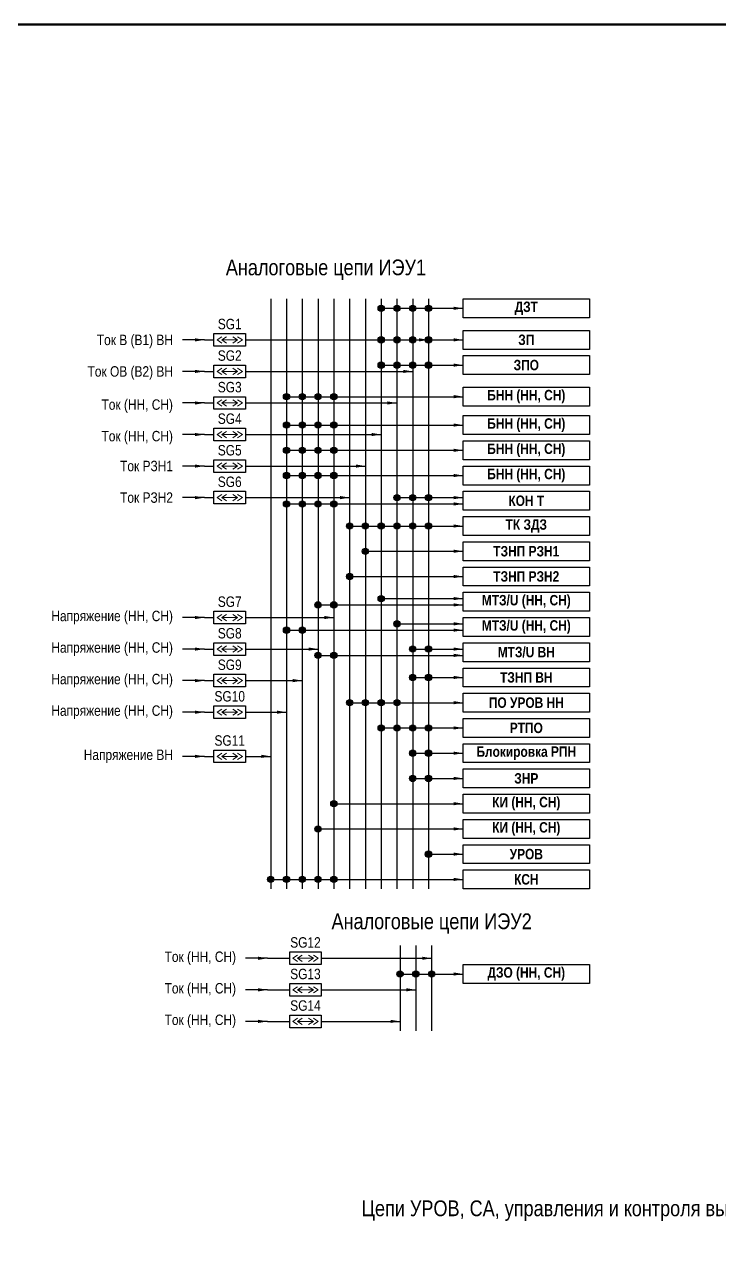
# Model space of a CAD drawing. Header units: millimetres. Extents: x 25558 to 49929, y 1902 to 19390.
# Drawn here: x 33831.9 to 34052.3, y 17598.9 to 17985 of the extents above; entities that cross this region are included whole.
import ezdxf

# ---------------------------------------------------------------- set-up
doc = ezdxf.new("R2010")
doc.units = ezdxf.units.MM
for name, color, linetype, lineweight in [('Основная', 7, 'Continuous', 30), ('Тонкая', 7, 'Continuous', 5), ('Цепи ТН', 200, 'Continuous', 30), ('Цепи ТТ', 23, 'Continuous', 30)]:
    doc.layers.add(name, color=color, linetype=linetype, lineweight=lineweight)
doc.styles.add('Narrow', font='ARIALN.TTF')

msp = doc.modelspace()

# ---------------------------------------------------------------- hatches: boundary and pattern name
at = {"layer": 'Цепи ТН'}
h = msp.add_hatch(color=256, dxfattribs=at)
h.dxf.hatch_style = 1
h.paths.add_polyline_path([(33916, 17867, 1), (33914, 17867, 1)])
h = msp.add_hatch(color=256, dxfattribs=at)
h.dxf.hatch_style = 1
h.paths.add_polyline_path([(33921, 17867, 1), (33919, 17867, 1)])
h = msp.add_hatch(color=256, dxfattribs=at)
h.dxf.hatch_style = 1
h.paths.add_polyline_path([(33926, 17867, 1), (33924, 17867, 1)])
h = msp.add_hatch(color=256, dxfattribs=at)
h.dxf.hatch_style = 1
h.paths.add_polyline_path([(33931, 17867, 1), (33929, 17867, 1)])
h = msp.add_hatch(color=256, dxfattribs=at)
h.dxf.hatch_style = 1
h.paths.add_polyline_path([(33916, 17858, 1), (33914, 17858, 1)])
h = msp.add_hatch(color=256, dxfattribs=at)
h.dxf.hatch_style = 1
h.paths.add_polyline_path([(33921, 17858, 1), (33919, 17858, 1)])
h = msp.add_hatch(color=256, dxfattribs=at)
h.dxf.hatch_style = 1
h.paths.add_polyline_path([(33926, 17858, 1), (33924, 17858, 1)])
h = msp.add_hatch(color=256, dxfattribs=at)
h.dxf.hatch_style = 1
h.paths.add_polyline_path([(33931, 17858, 1), (33929, 17858, 1)])
h = msp.add_hatch(color=256, dxfattribs=at)
h.dxf.hatch_style = 1
h.paths.add_polyline_path([(33916, 17850, 1), (33914, 17850, 1)])
h = msp.add_hatch(color=256, dxfattribs=at)
h.dxf.hatch_style = 1
h.paths.add_polyline_path([(33921, 17850, 1), (33919, 17850, 1)])
h = msp.add_hatch(color=256, dxfattribs=at)
h.dxf.hatch_style = 1
h.paths.add_polyline_path([(33926, 17850, 1), (33924, 17850, 1)])
h = msp.add_hatch(color=256, dxfattribs=at)
h.dxf.hatch_style = 1
h.paths.add_polyline_path([(33931, 17850, 1), (33929, 17850, 1)])
h = msp.add_hatch(color=256, dxfattribs=at)
h.dxf.hatch_style = 1
h.paths.add_polyline_path([(33916, 17842, 1), (33914, 17842, 1)])
h = msp.add_hatch(color=256, dxfattribs=at)
h.dxf.hatch_style = 1
h.paths.add_polyline_path([(33921, 17842, 1), (33919, 17842, 1)])
h = msp.add_hatch(color=256, dxfattribs=at)
h.dxf.hatch_style = 1
h.paths.add_polyline_path([(33926, 17842, 1), (33924, 17842, 1)])
h = msp.add_hatch(color=256, dxfattribs=at)
h.dxf.hatch_style = 1
h.paths.add_polyline_path([(33931, 17842, 1), (33929, 17842, 1)])
h = msp.add_hatch(color=256, dxfattribs=at)
h.dxf.hatch_style = 1
h.paths.add_polyline_path([(33916, 17833, 1), (33914, 17833, 1)])
h = msp.add_hatch(color=256, dxfattribs=at)
h.dxf.hatch_style = 1
h.paths.add_polyline_path([(33921, 17833, 1), (33919, 17833, 1)])
h = msp.add_hatch(color=256, dxfattribs=at)
h.dxf.hatch_style = 1
h.paths.add_polyline_path([(33926, 17833, 1), (33924, 17833, 1)])
h = msp.add_hatch(color=256, dxfattribs=at)
h.dxf.hatch_style = 1
h.paths.add_polyline_path([(33931, 17833, 1), (33929, 17833, 1)])
h = msp.add_hatch(color=256, dxfattribs=at)
h.dxf.hatch_style = 1
h.paths.add_polyline_path([(33926, 17801, 1), (33924, 17801, 1)])
h = msp.add_hatch(color=256, dxfattribs=at)
h.dxf.hatch_style = 1
h.paths.add_polyline_path([(33931, 17801, 1), (33929, 17801, 1)])
h = msp.add_hatch(color=256, dxfattribs=at)
h.dxf.hatch_style = 1
h.paths.add_polyline_path([(33916, 17793, 1), (33914, 17793, 1)])
h = msp.add_hatch(color=256, dxfattribs=at)
h.dxf.hatch_style = 1
h.paths.add_polyline_path([(33921, 17793, 1), (33919, 17793, 1)])
h = msp.add_hatch(color=256, dxfattribs=at)
h.dxf.hatch_style = 1
h.paths.add_polyline_path([(33926, 17785, 1), (33924, 17785, 1)])
h = msp.add_hatch(color=256, dxfattribs=at)
h.dxf.hatch_style = 1
h.paths.add_polyline_path([(33931, 17785, 1), (33929, 17785, 1)])
h = msp.add_hatch(color=256, dxfattribs=at)
h.dxf.hatch_style = 1
h.paths.add_polyline_path([(33931, 17738, 1), (33929, 17738, 1)])
h = msp.add_hatch(color=256, dxfattribs=at)
h.dxf.hatch_style = 1
h.paths.add_polyline_path([(33926, 17730, 1), (33924, 17730, 1)])
h = msp.add_hatch(color=256, dxfattribs=at)
h.dxf.hatch_style = 1
h.paths.add_polyline_path([(33911, 17714, 1), (33909, 17714, 1)])
h = msp.add_hatch(color=256, dxfattribs=at)
h.dxf.hatch_style = 1
h.paths.add_polyline_path([(33916, 17714, 1), (33914, 17714, 1)])
h = msp.add_hatch(color=256, dxfattribs=at)
h.dxf.hatch_style = 1
h.paths.add_polyline_path([(33921, 17714, 1), (33919, 17714, 1)])
h = msp.add_hatch(color=256, dxfattribs=at)
h.dxf.hatch_style = 1
h.paths.add_polyline_path([(33926, 17714, 1), (33924, 17714, 1)])
h = msp.add_hatch(color=256, dxfattribs=at)
h.dxf.hatch_style = 1
h.paths.add_polyline_path([(33931, 17714, 1), (33929, 17714, 1)])
at = {"layer": 'Цепи ТТ'}
h = msp.add_hatch(color=256, dxfattribs=at)
h.dxf.hatch_style = 1
h.paths.add_polyline_path([(33946, 17895, 1), (33944, 17895, 1)])
h = msp.add_hatch(color=256, dxfattribs=at)
h.dxf.hatch_style = 1
h.paths.add_polyline_path([(33951, 17895, 1), (33949, 17895, 1)])
h = msp.add_hatch(color=256, dxfattribs=at)
h.dxf.hatch_style = 1
h.paths.add_polyline_path([(33956, 17895, 1), (33954, 17895, 1)])
h = msp.add_hatch(color=256, dxfattribs=at)
h.dxf.hatch_style = 1
h.paths.add_polyline_path([(33961, 17895, 1), (33959, 17895, 1)])
h = msp.add_hatch(color=256, dxfattribs=at)
h.dxf.hatch_style = 1
h.paths.add_polyline_path([(33946, 17885, 1), (33944, 17885, 1)])
h = msp.add_hatch(color=256, dxfattribs=at)
h.dxf.hatch_style = 1
h.paths.add_polyline_path([(33951, 17885, 1), (33949, 17885, 1)])
h = msp.add_hatch(color=256, dxfattribs=at)
h.dxf.hatch_style = 1
h.paths.add_polyline_path([(33956, 17885, 1), (33954, 17885, 1)])
h = msp.add_hatch(color=256, dxfattribs=at)
h.dxf.hatch_style = 1
h.paths.add_polyline_path([(33961, 17885, 1), (33959, 17885, 1)])
h = msp.add_hatch(color=256, dxfattribs=at)
h.dxf.hatch_style = 1
h.paths.add_polyline_path([(33946, 17877, 1), (33944, 17877, 1)])
h = msp.add_hatch(color=256, dxfattribs=at)
h.dxf.hatch_style = 1
h.paths.add_polyline_path([(33951, 17877, 1), (33949, 17877, 1)])
h = msp.add_hatch(color=256, dxfattribs=at)
h.dxf.hatch_style = 1
h.paths.add_polyline_path([(33956, 17877, 1), (33954, 17877, 1)])
h = msp.add_hatch(color=256, dxfattribs=at)
h.dxf.hatch_style = 1
h.paths.add_polyline_path([(33961, 17877, 1), (33959, 17877, 1)])
h = msp.add_hatch(color=256, dxfattribs=at)
h.dxf.hatch_style = 1
h.paths.add_polyline_path([(33951, 17835, 1), (33949, 17835, 1)])
h = msp.add_hatch(color=256, dxfattribs=at)
h.dxf.hatch_style = 1
h.paths.add_polyline_path([(33956, 17835, 1), (33954, 17835, 1)])
h = msp.add_hatch(color=256, dxfattribs=at)
h.dxf.hatch_style = 1
h.paths.add_polyline_path([(33961, 17835, 1), (33959, 17835, 1)])
h = msp.add_hatch(color=256, dxfattribs=at)
h.dxf.hatch_style = 1
h.paths.add_polyline_path([(33936, 17826, 1), (33934, 17826, 1)])
h = msp.add_hatch(color=256, dxfattribs=at)
h.dxf.hatch_style = 1
h.paths.add_polyline_path([(33941, 17826, 1), (33939, 17826, 1)])
h = msp.add_hatch(color=256, dxfattribs=at)
h.dxf.hatch_style = 1
h.paths.add_polyline_path([(33946, 17826, 1), (33944, 17826, 1)])
h = msp.add_hatch(color=256, dxfattribs=at)
h.dxf.hatch_style = 1
h.paths.add_polyline_path([(33951, 17826, 1), (33949, 17826, 1)])
h = msp.add_hatch(color=256, dxfattribs=at)
h.dxf.hatch_style = 1
h.paths.add_polyline_path([(33956, 17826, 1), (33954, 17826, 1)])
h = msp.add_hatch(color=256, dxfattribs=at)
h.dxf.hatch_style = 1
h.paths.add_polyline_path([(33961, 17826, 1), (33959, 17826, 1)])
h = msp.add_hatch(color=256, dxfattribs=at)
h.dxf.hatch_style = 1
h.paths.add_polyline_path([(33941, 17818, 1), (33939, 17818, 1)])
h = msp.add_hatch(color=256, dxfattribs=at)
h.dxf.hatch_style = 1
h.paths.add_polyline_path([(33936, 17810, 1), (33934, 17810, 1)])
h = msp.add_hatch(color=256, dxfattribs=at)
h.dxf.hatch_style = 1
h.paths.add_polyline_path([(33946, 17803, 1), (33944, 17803, 1)])
h = msp.add_hatch(color=256, dxfattribs=at)
h.dxf.hatch_style = 1
h.paths.add_polyline_path([(33951, 17795, 1), (33949, 17795, 1)])
h = msp.add_hatch(color=256, dxfattribs=at)
h.dxf.hatch_style = 1
h.paths.add_polyline_path([(33956, 17787, 1), (33954, 17787, 1)])
h = msp.add_hatch(color=256, dxfattribs=at)
h.dxf.hatch_style = 1
h.paths.add_polyline_path([(33961, 17787, 1), (33959, 17787, 1)])
h = msp.add_hatch(color=256, dxfattribs=at)
h.dxf.hatch_style = 1
h.paths.add_polyline_path([(33956, 17778, 1), (33954, 17778, 1)])
h = msp.add_hatch(color=256, dxfattribs=at)
h.dxf.hatch_style = 1
h.paths.add_polyline_path([(33961, 17778, 1), (33959, 17778, 1)])
h = msp.add_hatch(color=256, dxfattribs=at)
h.dxf.hatch_style = 1
h.paths.add_polyline_path([(33936, 17770, 1), (33934, 17770, 1)])
h = msp.add_hatch(color=256, dxfattribs=at)
h.dxf.hatch_style = 1
h.paths.add_polyline_path([(33941, 17770, 1), (33939, 17770, 1)])
h = msp.add_hatch(color=256, dxfattribs=at)
h.dxf.hatch_style = 1
h.paths.add_polyline_path([(33946, 17770, 1), (33944, 17770, 1)])
h = msp.add_hatch(color=256, dxfattribs=at)
h.dxf.hatch_style = 1
h.paths.add_polyline_path([(33951, 17770, 1), (33949, 17770, 1)])
h = msp.add_hatch(color=256, dxfattribs=at)
h.dxf.hatch_style = 1
h.paths.add_polyline_path([(33946, 17762, 1), (33944, 17762, 1)])
h = msp.add_hatch(color=256, dxfattribs=at)
h.dxf.hatch_style = 1
h.paths.add_polyline_path([(33951, 17762, 1), (33949, 17762, 1)])
h = msp.add_hatch(color=256, dxfattribs=at)
h.dxf.hatch_style = 1
h.paths.add_polyline_path([(33956, 17762, 1), (33954, 17762, 1)])
h = msp.add_hatch(color=256, dxfattribs=at)
h.dxf.hatch_style = 1
h.paths.add_polyline_path([(33961, 17762, 1), (33959, 17762, 1)])
h = msp.add_hatch(color=256, dxfattribs=at)
h.dxf.hatch_style = 1
h.paths.add_polyline_path([(33956, 17754, 1), (33954, 17754, 1)])
h = msp.add_hatch(color=256, dxfattribs=at)
h.dxf.hatch_style = 1
h.paths.add_polyline_path([(33961, 17754, 1), (33959, 17754, 1)])
h = msp.add_hatch(color=256, dxfattribs=at)
h.dxf.hatch_style = 1
h.paths.add_polyline_path([(33956, 17746, 1), (33954, 17746, 1)])
h = msp.add_hatch(color=256, dxfattribs=at)
h.dxf.hatch_style = 1
h.paths.add_polyline_path([(33961, 17746, 1), (33959, 17746, 1)])
h = msp.add_hatch(color=256, dxfattribs=at)
h.dxf.hatch_style = 1
h.paths.add_polyline_path([(33961, 17722, 1), (33959, 17722, 1)])
h = msp.add_hatch(color=256, dxfattribs=at)
h.dxf.hatch_style = 1
h.paths.add_polyline_path([(33952, 17684, 1), (33950, 17684, 1)])
h = msp.add_hatch(color=256, dxfattribs=at)
h.dxf.hatch_style = 1
h.paths.add_polyline_path([(33957, 17684, 1), (33955, 17684, 1)])
h = msp.add_hatch(color=256, dxfattribs=at)
h.dxf.hatch_style = 1
h.paths.add_polyline_path([(33962, 17684, 1), (33960, 17684, 1)])

# ---------------------------------------------------------------- linework, layer by layer
at = {"layer": 'Основная'}
for points in [[(33971, 17898), (34011, 17898), (34011, 17892), (33971, 17892)], [(33892, 17887), (33902, 17887), (33902, 17883), (33892, 17883)], [(33971, 17888), (34011, 17888), (34011, 17882), (33971, 17882)], [(33971, 17880), (34011, 17880), (34011, 17874), (33971, 17874)], [(33892, 17877), (33902, 17877), (33902, 17873), (33892, 17873)], [(33971, 17870), (34011, 17870), (34011, 17864), (33971, 17864)], [(33892, 17867), (33902, 17867), (33902, 17863), (33892, 17863)], [(33971, 17861), (34011, 17861), (34011, 17855), (33971, 17855)], [(33892, 17857), (33902, 17857), (33902, 17853), (33892, 17853)], [(33971, 17853), (34011, 17853), (34011, 17847), (33971, 17847)], [(33892, 17847), (33902, 17847), (33902, 17843), (33892, 17843)], [(33971, 17845), (34011, 17845), (34011, 17839), (33971, 17839)], [(33892, 17837), (33902, 17837), (33902, 17833), (33892, 17833)], [(33971, 17837), (34011, 17837), (34011, 17831), (33971, 17831)], [(33971, 17829), (34011, 17829), (34011, 17823), (33971, 17823)], [(33971, 17821), (34011, 17821), (34011, 17815), (33971, 17815)], [(33971, 17813), (34011, 17813), (34011, 17807), (33971, 17807)], [(33971, 17805), (34011, 17805), (34011, 17799), (33971, 17799)], [(33892, 17799), (33902, 17799), (33902, 17795), (33892, 17795)], [(33971, 17797), (34011, 17797), (34011, 17791), (33971, 17791)], [(33892, 17789), (33902, 17789), (33902, 17785), (33892, 17785)], [(33971, 17789), (34011, 17789), (34011, 17783), (33971, 17783)], [(33892, 17779), (33902, 17779), (33902, 17775), (33892, 17775)], [(33971, 17781), (34011, 17781), (34011, 17775), (33971, 17775)], [(33971, 17773), (34011, 17773), (34011, 17767), (33971, 17767)], [(33892, 17769), (33902, 17769), (33902, 17765), (33892, 17765)], [(33971, 17765), (34011, 17765), (34011, 17759), (33971, 17759)], [(33892, 17755), (33902, 17755), (33902, 17751), (33892, 17751)], [(33971, 17757), (34011, 17757), (34011, 17751), (33971, 17751)], [(33971, 17749), (34011, 17749), (34011, 17743), (33971, 17743)], [(33971, 17741), (34011, 17741), (34011, 17735), (33971, 17735)], [(33971, 17733), (34011, 17733), (34011, 17727), (33971, 17727)], [(33971, 17725), (34011, 17725), (34011, 17719), (33971, 17719)], [(33971, 17717), (34011, 17717), (34011, 17711), (33971, 17711)], [(33916, 17691), (33926, 17691), (33926, 17687), (33916, 17687)], [(33971, 17687), (34011, 17687), (34011, 17681), (33971, 17681)], [(33916, 17681), (33926, 17681), (33926, 17677), (33916, 17677)], [(33916, 17671), (33926, 17671), (33926, 17667), (33916, 17667)]]:
    msp.add_lwpolyline(points, close=True, dxfattribs=at)
at = {"layer": 'Тонкая', "ltscale": 0.25}
for p, q in [((33893, 17885), (33894.5, 17886)), ((33894.5, 17885), (33896, 17886)), ((33899.5, 17885), (33898, 17886)), ((33901, 17885), (33899.5, 17886)), ((33894.5, 17884), (33893, 17885)), ((33896, 17884), (33894.5, 17885)), ((33898, 17884), (33899.5, 17885)), ((33899.5, 17884), (33901, 17885)), ((33893, 17875), (33894.5, 17876)), ((33894.5, 17874), (33893, 17875)), ((33894.5, 17875), (33896, 17876)), ((33896, 17874), (33894.5, 17875)), ((33899.5, 17875), (33898, 17876)), ((33898, 17874), (33899.5, 17875)), ((33901, 17875), (33899.5, 17876)), ((33899.5, 17874), (33901, 17875)), ((33893, 17865), (33894.5, 17866)), ((33894.5, 17864), (33893, 17865)), ((33894.5, 17865), (33896, 17866)), ((33896, 17864), (33894.5, 17865)), ((33899.5, 17865), (33898, 17866)), ((33898, 17864), (33899.5, 17865)), ((33901, 17865), (33899.5, 17866)), ((33899.5, 17864), (33901, 17865)), ((33893, 17855), (33894.5, 17856)), ((33894.5, 17854), (33893, 17855)), ((33894.5, 17855), (33896, 17856)), ((33896, 17854), (33894.5, 17855)), ((33899.5, 17855), (33898, 17856)), ((33898, 17854), (33899.5, 17855)), ((33901, 17855), (33899.5, 17856)), ((33899.5, 17854), (33901, 17855)), ((33893, 17845), (33894.5, 17846)), ((33894.5, 17844), (33893, 17845)), ((33894.5, 17845), (33896, 17846)), ((33896, 17844), (33894.5, 17845)), ((33899.5, 17845), (33898, 17846)), ((33898, 17844), (33899.5, 17845)), ((33901, 17845), (33899.5, 17846)), ((33899.5, 17844), (33901, 17845)), ((33893, 17835), (33894.5, 17836)), ((33894.5, 17835), (33896, 17836)), ((33899.5, 17835), (33898, 17836)), ((33901, 17835), (33899.5, 17836)), ((33894.5, 17834), (33893, 17835)), ((33896, 17834), (33894.5, 17835)), ((33898, 17834), (33899.5, 17835)), ((33899.5, 17834), (33901, 17835)), ((33893, 17797), (33894.5, 17798)), ((33894.5, 17796), (33893, 17797)), ((33894.5, 17797), (33896, 17798)), ((33896, 17796), (33894.5, 17797)), ((33899.5, 17797), (33898, 17798)), ((33898, 17796), (33899.5, 17797)), ((33901, 17797), (33899.5, 17798)), ((33899.5, 17796), (33901, 17797)), ((33893, 17787), (33894.5, 17788)), ((33894.5, 17786), (33893, 17787)), ((33894.5, 17787), (33896, 17788)), ((33896, 17786), (33894.5, 17787)), ((33899.5, 17787), (33898, 17788)), ((33898, 17786), (33899.5, 17787)), ((33901, 17787), (33899.5, 17788)), ((33899.5, 17786), (33901, 17787)), ((33893, 17777), (33894.5, 17778)), ((33894.5, 17777), (33896, 17778)), ((33899.5, 17777), (33898, 17778)), ((33901, 17777), (33899.5, 17778)), ((33894.5, 17776), (33893, 17777)), ((33896, 17776), (33894.5, 17777)), ((33898, 17776), (33899.5, 17777)), ((33899.5, 17776), (33901, 17777)), ((33893, 17767), (33894.5, 17768)), ((33894.5, 17766), (33893, 17767)), ((33894.5, 17767), (33896, 17768)), ((33896, 17766), (33894.5, 17767)), ((33899.5, 17767), (33898, 17768)), ((33898, 17766), (33899.5, 17767)), ((33901, 17767), (33899.5, 17768)), ((33899.5, 17766), (33901, 17767)), ((33893, 17753), (33894.5, 17754)), ((33894.5, 17752), (33893, 17753)), ((33894.5, 17753), (33896, 17754)), ((33896, 17752), (33894.5, 17753)), ((33899.5, 17753), (33898, 17754)), ((33898, 17752), (33899.5, 17753)), ((33901, 17753), (33899.5, 17754)), ((33899.5, 17752), (33901, 17753)), ((33917, 17689), (33918.5, 17690)), ((33918.5, 17688), (33917, 17689)), ((33918.5, 17689), (33920, 17690)), ((33920, 17688), (33918.5, 17689)), ((33923.5, 17689), (33922, 17690)), ((33922, 17688), (33923.5, 17689)), ((33925, 17689), (33923.5, 17690)), ((33923.5, 17688), (33925, 17689)), ((33917, 17679), (33918.5, 17680)), ((33918.5, 17678), (33917, 17679)), ((33918.5, 17679), (33920, 17680)), ((33920, 17678), (33918.5, 17679)), ((33923.5, 17679), (33922, 17680)), ((33922, 17678), (33923.5, 17679)), ((33925, 17679), (33923.5, 17680)), ((33923.5, 17678), (33925, 17679)), ((33917, 17669), (33918.5, 17670)), ((33918.5, 17669), (33920, 17670)), ((33923.5, 17669), (33922, 17670)), ((33925, 17669), (33923.5, 17670)), ((33918.5, 17668), (33917, 17669)), ((33920, 17668), (33918.5, 17669)), ((33922, 17668), (33923.5, 17669)), ((33923.5, 17668), (33925, 17669))]:
    msp.add_line(p, q, dxfattribs=at)
at = {"layer": 'Тонкая'}
for p, q in [((33899.5, 17885), (33894.5, 17885)), ((33899.5, 17875), (33894.5, 17875)), ((33899.5, 17865), (33894.5, 17865)), ((33899.5, 17855), (33894.5, 17855)), ((33899.5, 17845), (33894.5, 17845)), ((33899.5, 17835), (33894.5, 17835)), ((33899.5, 17797), (33894.5, 17797)), ((33899.5, 17787), (33894.5, 17787)), ((33899.5, 17777), (33894.5, 17777)), ((33899.5, 17767), (33894.5, 17767)), ((33899.5, 17753), (33894.5, 17753)), ((33923.5, 17689), (33918.5, 17689)), ((33923.5, 17679), (33918.5, 17679)), ((33923.5, 17669), (33918.5, 17669))]:
    msp.add_line(p, q, dxfattribs=at)
at = {"layer": 'Тонкая', "color": 3, "lineweight": 50}
msp.add_lwpolyline([(34354, 17145), (33760, 17145), (33760, 17985), (34354, 17985)], close=True, dxfattribs=at)
at = {"layer": 'Цепи ТН'}
for p, q in [((33902, 17797), (33930, 17797)), ((33902, 17787), (33925, 17787)), ((33902, 17777), (33920, 17777)), ((33902, 17767), (33915, 17767)), ((33902, 17753), (33910, 17753))]:
    msp.add_line(p, q, dxfattribs=at)
for points in [[(33910, 17898), (33910, 17711)], [(33915, 17898), (33915, 17711)], [(33920, 17898), (33920, 17711)], [(33925, 17898), (33925, 17711)], [(33930, 17898), (33930, 17711)], [(33915, 17867), (33971, 17867)], [(33915, 17858), (33971, 17858)], [(33915, 17850), (33971, 17850)], [(33915, 17842), (33971, 17842)], [(33915, 17833), (33971, 17833)], [(33925, 17801), (33971, 17801)], [(33889, 17797), (33882, 17797)], [(33889, 17797), (33892, 17797)], [(33915, 17793), (33971, 17793)], [(33889, 17787), (33882, 17787)], [(33889, 17787), (33892, 17787)], [(33925, 17785), (33971, 17785)], [(33889, 17777), (33882, 17777)], [(33889, 17777), (33892, 17777)], [(33889, 17767), (33882, 17767)], [(33889, 17767), (33892, 17767)], [(33889, 17753), (33882, 17753)], [(33889, 17753), (33892, 17753)], [(33930, 17738), (33971, 17738)], [(33925, 17730), (33971, 17730)], [(33910, 17714), (33971, 17714)]]:
    msp.add_lwpolyline(points, dxfattribs=at)
for points in [[(33971, 17867, 0, 1, 0), (33968, 17867, 0, 0, 0)], [(33971, 17858, 0, 1, 0), (33968, 17858, 0, 0, 0)], [(33971, 17850, 0, 1, 0), (33968, 17850, 0, 0, 0)], [(33971, 17842, 0, 1, 0), (33968, 17842, 0, 0, 0)], [(33971, 17833, 0, 1, 0), (33968, 17833, 0, 0, 0)], [(33971, 17801, 0, 1, 0), (33968, 17801, 0, 0, 0)], [(33889, 17797, 0, 1, 0), (33886, 17797, 0, 0, 0)], [(33930, 17797, 0, 1, 0), (33927, 17797, 0, 0, 0)], [(33971, 17793, 0, 1, 0), (33968, 17793, 0, 0, 0)], [(33889, 17787, 0, 1, 0), (33886, 17787, 0, 0, 0)], [(33925, 17787, 0, 1, 0), (33922, 17787, 0, 0, 0)], [(33971, 17785, 0, 1, 0), (33968, 17785, 0, 0, 0)], [(33889, 17777, 0, 1, 0), (33886, 17777, 0, 0, 0)], [(33920, 17777, 0, 1, 0), (33917, 17777, 0, 0, 0)], [(33889, 17767, 0, 1, 0), (33886, 17767, 0, 0, 0)], [(33915, 17767, 0, 1, 0), (33912, 17767, 0, 0, 0)], [(33889, 17753, 0, 1, 0), (33886, 17753, 0, 0, 0)], [(33910, 17753, 0, 1, 0), (33907, 17753, 0, 0, 0)], [(33971, 17738, 0, 1, 0), (33968, 17738, 0, 0, 0)], [(33971, 17730, 0, 1, 0), (33968, 17730, 0, 0, 0)], [(33971, 17714, 0, 1, 0), (33968, 17714, 0, 0, 0)]]:
    msp.add_lwpolyline(points, format="xyseb", dxfattribs=at)
for centre in [(33915, 17867), (33920, 17867), (33925, 17867), (33930, 17867), (33915, 17858), (33920, 17858), (33925, 17858), (33930, 17858), (33915, 17850), (33920, 17850), (33925, 17850), (33930, 17850), (33915, 17842), (33920, 17842), (33925, 17842), (33930, 17842), (33915, 17833), (33920, 17833), (33925, 17833), (33930, 17833), (33925, 17801), (33930, 17801), (33915, 17793), (33920, 17793), (33925, 17785), (33930, 17785), (33930, 17738), (33925, 17730), (33910, 17714), (33915, 17714), (33920, 17714), (33925, 17714), (33930, 17714)]:
    msp.add_circle(centre, 1, dxfattribs=at)
at = {"layer": 'Цепи ТТ', "ltscale": 0.3}
for p, q in [((33902, 17875), (33955, 17875)), ((33902, 17855), (33945, 17855)), ((33902, 17845), (33940, 17845)), ((33902, 17835), (33935, 17835)), ((33951, 17693), (33951, 17666)), ((33956, 17693), (33956, 17666)), ((33961, 17693), (33961, 17666)), ((33926, 17689), (33961, 17689)), ((33926, 17679), (33956, 17679)), ((33926, 17669), (33951, 17669))]:
    msp.add_line(p, q, dxfattribs=at)
at = {"layer": 'Цепи ТТ'}
for points in [[(33935, 17898), (33935, 17711)], [(33940, 17898), (33940, 17711)], [(33945, 17898), (33945, 17711)], [(33950, 17898), (33950, 17711)]]:
    msp.add_lwpolyline(points, dxfattribs=at)
at = {"layer": 'Цепи ТТ', "ltscale": 0.3}
for points in [[(33955, 17898), (33955, 17711)], [(33960, 17898), (33960, 17711)], [(33945, 17895), (33971, 17895)], [(33889, 17885), (33882, 17885)], [(33889, 17885), (33892, 17885)], [(33902, 17885), (33960, 17885)], [(33945, 17885), (33971, 17885)], [(33889, 17875), (33882, 17875)], [(33889, 17875), (33892, 17875)], [(33945, 17877), (33971, 17877)], [(33889, 17865), (33882, 17865)], [(33889, 17865), (33892, 17865)], [(33902, 17865), (33950, 17865)], [(33889, 17855), (33882, 17855)], [(33889, 17855), (33892, 17855)], [(33889, 17845), (33882, 17845)], [(33889, 17845), (33892, 17845)], [(33889, 17835), (33882, 17835)], [(33889, 17835), (33892, 17835)], [(33950, 17835), (33971, 17835)], [(33935, 17826), (33971, 17826)], [(33940, 17818), (33971, 17818)], [(33935, 17810), (33971, 17810)], [(33945, 17803), (33971, 17803)], [(33950, 17795), (33971, 17795)], [(33955, 17787), (33971, 17787)], [(33955, 17778), (33971, 17778)], [(33935, 17770), (33971, 17770)], [(33945, 17762), (33971, 17762)], [(33955, 17754), (33971, 17754)], [(33955, 17746), (33971, 17746)], [(33960, 17722), (33971, 17722)], [(33909, 17689), (33902, 17689)], [(33909, 17689), (33916, 17689)], [(33951, 17684), (33971, 17684)], [(33909, 17679), (33902, 17679)], [(33909, 17679), (33916, 17679)], [(33909, 17669), (33902, 17669)], [(33909, 17669), (33916, 17669)]]:
    msp.add_lwpolyline(points, dxfattribs=at)
at = {"layer": 'Цепи ТТ'}
for points in [[(33971, 17895, 0, 1, 0), (33968, 17895, 0, 0, 0)], [(33889, 17885, 0, 1, 0), (33886, 17885, 0, 0, 0)], [(33960, 17885, 0, 1, 0), (33957, 17885, 0, 0, 0)], [(33971, 17885, 0, 1, 0), (33968, 17885, 0, 0, 0)], [(33889, 17875, 0, 1, 0), (33886, 17875, 0, 0, 0)], [(33955, 17875, 0, 1, 0), (33952, 17875, 0, 0, 0)], [(33971, 17877, 0, 1, 0), (33968, 17877, 0, 0, 0)], [(33889, 17865, 0, 1, 0), (33886, 17865, 0, 0, 0)], [(33950, 17865, 0, 1, 0), (33947, 17865, 0, 0, 0)], [(33889, 17855, 0, 1, 0), (33886, 17855, 0, 0, 0)], [(33945, 17855, 0, 1, 0), (33942, 17855, 0, 0, 0)], [(33889, 17845, 0, 1, 0), (33886, 17845, 0, 0, 0)], [(33940, 17845, 0, 1, 0), (33937, 17845, 0, 0, 0)], [(33889, 17835, 0, 1, 0), (33886, 17835, 0, 0, 0)], [(33935, 17835, 0, 1, 0), (33932, 17835, 0, 0, 0)], [(33971, 17835, 0, 1, 0), (33968, 17835, 0, 0, 0)], [(33971, 17826, 0, 1, 0), (33968, 17826, 0, 0, 0)], [(33971, 17818, 0, 1, 0), (33968, 17818, 0, 0, 0)], [(33971, 17810, 0, 1, 0), (33968, 17810, 0, 0, 0)], [(33971, 17803, 0, 1, 0), (33968, 17803, 0, 0, 0)], [(33971, 17795, 0, 1, 0), (33968, 17795, 0, 0, 0)], [(33971, 17787, 0, 1, 0), (33968, 17787, 0, 0, 0)], [(33971, 17778, 0, 1, 0), (33968, 17778, 0, 0, 0)], [(33971, 17770, 0, 1, 0), (33968, 17770, 0, 0, 0)], [(33971, 17762, 0, 1, 0), (33968, 17762, 0, 0, 0)], [(33971, 17754, 0, 1, 0), (33968, 17754, 0, 0, 0)], [(33971, 17746, 0, 1, 0), (33968, 17746, 0, 0, 0)], [(33971, 17722, 0, 1, 0), (33968, 17722, 0, 0, 0)], [(33909, 17689, 0, 1, 0), (33906, 17689, 0, 0, 0)], [(33961, 17689, 0, 1, 0), (33958, 17689, 0, 0, 0)], [(33971, 17684, 0, 1, 0), (33968, 17684, 0, 0, 0)], [(33909, 17679, 0, 1, 0), (33906, 17679, 0, 0, 0)], [(33956, 17679, 0, 1, 0), (33953, 17679, 0, 0, 0)], [(33909, 17669, 0, 1, 0), (33906, 17669, 0, 0, 0)], [(33951, 17669, 0, 1, 0), (33948, 17669, 0, 0, 0)]]:
    msp.add_lwpolyline(points, format="xyseb", dxfattribs=at)
for centre in [(33945, 17895), (33950, 17895), (33955, 17895), (33960, 17895), (33945, 17885), (33950, 17885), (33955, 17885), (33960, 17885), (33945, 17877), (33950, 17877), (33955, 17877), (33960, 17877), (33950, 17835), (33955, 17835), (33960, 17835), (33935, 17826), (33940, 17826), (33945, 17826), (33950, 17826), (33955, 17826), (33960, 17826), (33940, 17818), (33935, 17810), (33945, 17803), (33950, 17795), (33955, 17787), (33960, 17787), (33955, 17778), (33960, 17778), (33935, 17770), (33940, 17770), (33945, 17770), (33950, 17770), (33945, 17762), (33950, 17762), (33955, 17762), (33960, 17762), (33955, 17754), (33960, 17754), (33955, 17746), (33960, 17746), (33960, 17722), (33951, 17684), (33956, 17684), (33961, 17684)]:
    msp.add_circle(centre, 1, dxfattribs=at)

# ---------------------------------------------------------------- texts
at = {"layer": 'Основная', "style": 'Narrow'}
for s, insert, char_height, width, attachment_point in [('Аналоговые цепи ИЭУ1', (33927.5, 17907.25), 5, 167, 5), ('{\\fArial Narrow|b1|i0|c204|p34;\\C0;ДЗТ}', (33991, 17895), 3.3, 40, 5), ('SG1', (33897, 17890), 3.3, 39, 5), ('Ток В (В1) ВН', (33879, 17884.5), 3.3, 71.4983, 6), ('{\\fArial Narrow|b1|i0|c204|p34;\\C0;ЗП}', (33991, 17885), 3.3, 40, 5), ('SG2', (33897, 17880), 3.3, 39, 5), ('{\\fArial Narrow|b1|i0|c204|p34;\\C0;ЗПО}', (33991, 17877), 3.3, 40, 5), ('Ток ОВ (В2) ВН ', (33879, 17874.5), 3.3, 71.4983, 6), ('SG3', (33897, 17870), 3.3, 39, 5), ('Ток (НН, СН)', (33879, 17864), 3.3, 58.3897, 6), ('{\\fArial Narrow|b1|i0|c204|p34;\\C0;БНН (НН, СН)}', (33991, 17867), 3.3, 40, 5), ('SG4', (33897, 17860), 3.3, 39, 5), ('{\\fArial Narrow|b1|i0|c204|p34;\\C0;БНН (НН, СН)}', (33991, 17858), 3.3, 40, 5), ('Ток (НН, СН)', (33879, 17854), 3.3, 58.3897, 6), ('SG5', (33897, 17850), 3.3, 39, 5), ('{\\fArial Narrow|b1|i0|c204|p34;\\C0;БНН (НН, СН)}', (33991, 17850), 3.3, 40, 5), ('Ток РЗН1', (33879, 17845), 3.3, 71.4983, 6), ('{\\fArial Narrow|b1|i0|c204|p34;\\C0;БНН (НН, СН)}', (33991, 17842), 3.3, 40, 5), ('SG6', (33897, 17840), 3.3, 39, 5), ('Ток РЗН2', (33879, 17835), 3.3, 71.4983, 6), ('{\\fArial Narrow|b1|i0|c204|p34;\\C0;КОН Т}', (33991, 17834), 3.3, 40, 5), ('{\\fArial Narrow|b1|i0|c204|p34;\\C0;ТК ЗДЗ}', (33991, 17826), 3.3, 40, 5), ('{\\fArial Narrow|b1|i0|c204|p34;ТЗНП РЗН1}', (33991, 17818), 3.3, 40, 5), ('{\\fArial Narrow|b1|i0|c204|p34;ТЗНП РЗН2}', (33991, 17810), 3.3, 40, 5), ('{\\fArial Narrow|b1|i0|c204|p34;МТЗ/U (НН, СН)}', (33991, 17802), 3.3, 40, 5), ('SG7', (33897, 17802), 3.3, 39, 5), ('Напряжение (НН, СН)', (33879, 17797), 3.3, 71.4983, 6), ('SG8', (33897, 17792), 3.3, 39, 5), ('{\\fArial Narrow|b1|i0|c204|p34;МТЗ/U (НН, СН)}', (33991, 17794), 3.3, 40, 5), ('Напряжение (НН, СН)', (33879, 17787), 3.3, 71.4983, 6), ('{\\fArial Narrow|b1|i0|c204|p34;МТЗ/U ВН}', (33991, 17786), 3.3, 40, 5), ('SG9', (33897, 17782), 3.3, 39, 5), ('Напряжение (НН, СН)', (33879, 17777), 3.3, 71.4983, 6), ('{\\fArial Narrow|b1|i0|c204|p34;ТЗНП ВН}', (33991, 17778), 3.3, 40, 5), ('SG10', (33897, 17772), 3.3, 39, 5), ('{\\fArial Narrow|b1|i0|c204|p34;ПО УРОВ НН}', (33991, 17770), 3.3, 40, 5), ('Напряжение (НН, СН)', (33879, 17767), 3.3, 71.4983, 6), ('{\\fArial Narrow|b1|i0|c204|p34;\\C0;РТПО}', (33991, 17762), 3.3, 40, 5), ('SG11', (33897, 17758), 3.3, 39, 5), ('Напряжение ВН', (33879, 17753), 3.3, 71.4983, 6), ('{\\fArial Narrow|b1|i0|c204|p34;\\C0;Блокировка РПН}', (33991, 17754), 3.3, 40, 5), ('{\\fArial Narrow|b1|i0|c204|p34;\\C0;ЗНР}', (33991, 17746), 3.3, 40, 5), ('{\\fArial Narrow|b1|i0|c204|p34;\\C0;КИ \\C256;(НН, СН)}', (33991, 17738), 3.3, 40, 5), ('{\\fArial Narrow|b1|i0|c204|p34;\\C0;КИ \\C256;(НН, СН)}', (33991, 17730), 3.3, 40, 5), ('{\\fArial Narrow|b1|i0|c204|p34;\\C0;УРОВ}', (33991, 17722), 3.3, 40, 5), ('{\\fArial Narrow|b1|i0|c204|p34;\\C0;КСН}', (33991, 17714), 3.3, 40, 5), ('Аналоговые цепи ИЭУ2', (33961, 17700), 5, 188.2306, 5), ('SG12', (33921, 17694), 3.3, 39, 5), ('Ток (НН, СН)', (33899, 17689), 3.3, 52.3821, 6), ('SG13', (33921, 17684), 3.3, 39, 5), ('{\\fArial Narrow|b1|i0|c204|p34;\\C0;ДЗО (НН, СН)}', (33991, 17684), 3.3, 40, 5), ('Ток (НН, СН)', (33899, 17679), 3.3, 52.3821, 6), ('SG14', (33921, 17674), 3.3, 39, 5), ('Ток (НН, СН)', (33899, 17669), 3.3, 52.3821, 6), ('Цепи УРОВ, СА, управления и контроля выключателя ВН', (34016, 17609), 5, 188.2306, 5)]:
    msp.add_mtext(s, dxfattribs=dict(at, insert=insert, char_height=char_height, width=width, attachment_point=attachment_point))

doc.saveas('drawing.dxf')
